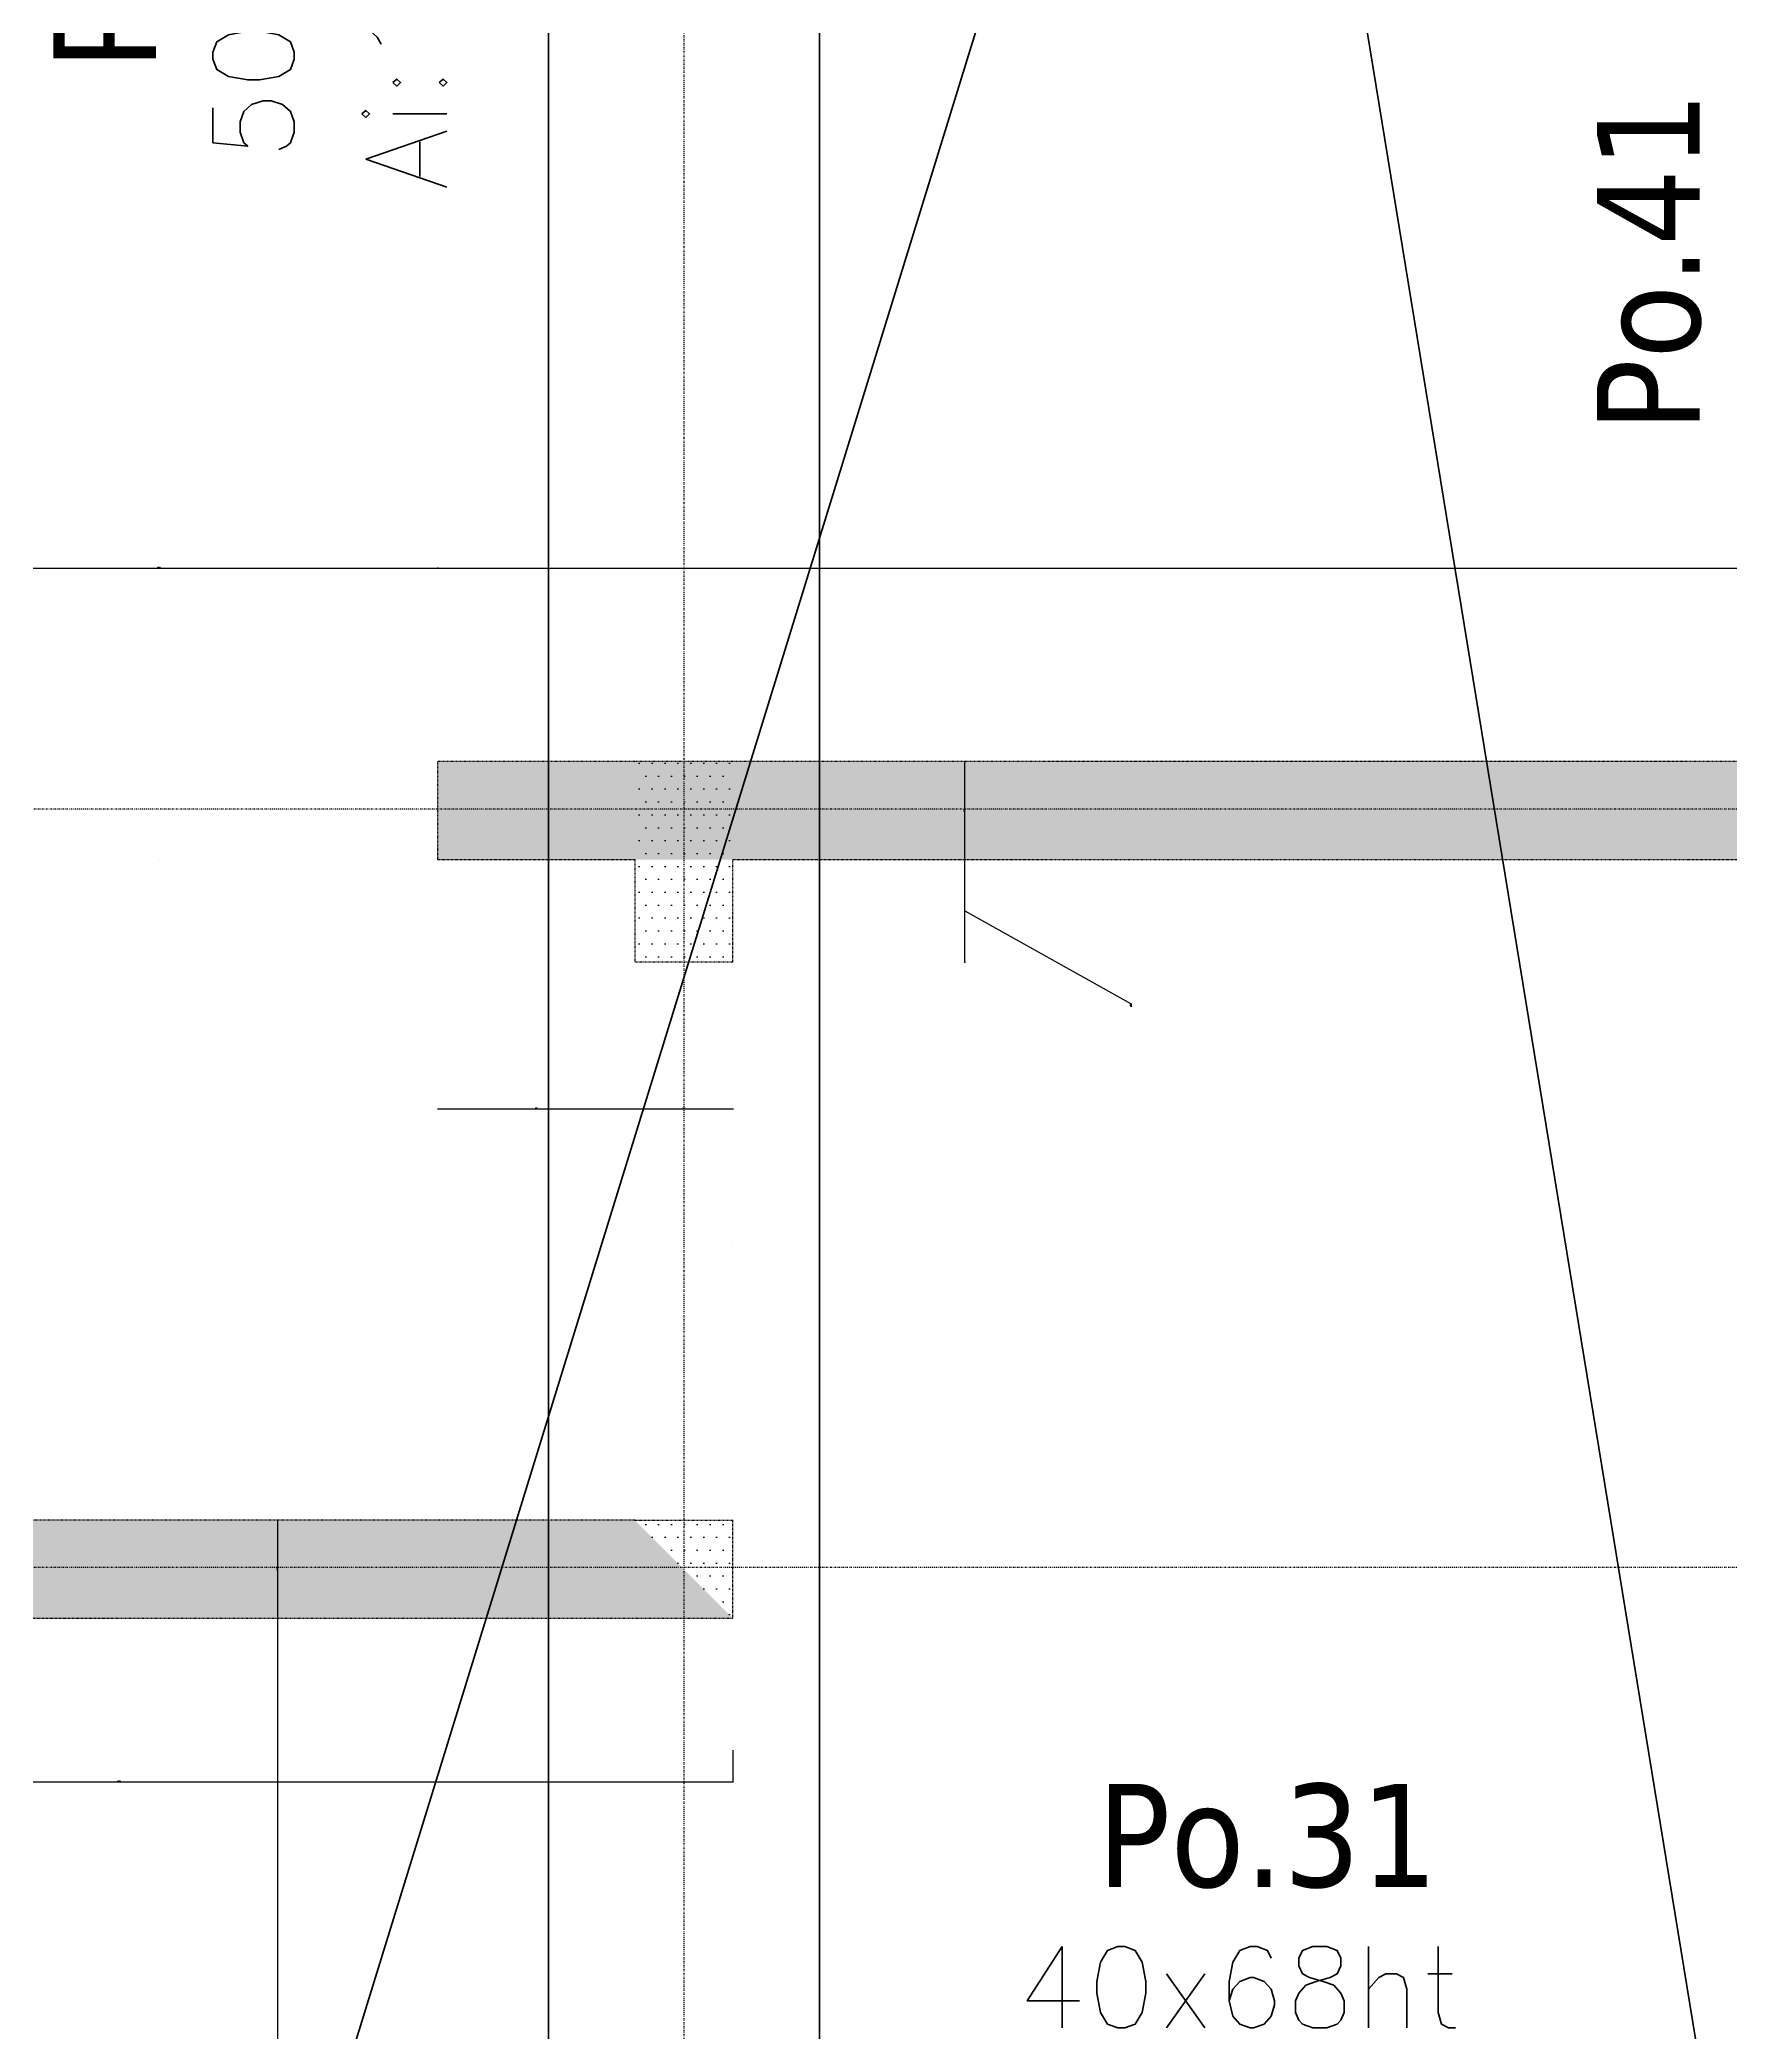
# Model space of a CAD drawing. Extents: x -12912 to 27386, y 1818 to 8189.
# Drawn here: x 5955.1 to 6267.1, y 6414.1 to 6781.8 of the extents above; entities that cross this region are included whole.
import ezdxf

# ---------------------------------------------------------------- set-up
doc = ezdxf.new("R2010")
doc.units = 0
doc.header["$MEASUREMENT"] = 0
for name, pattern in [('CACHE2', [4.7625, 3.175, -1.5875]), ('GrDotted', [0.4, 0.1, -0.1, 0.1, -0.1]), ('GrFeatureAxis', [0.85, 0.25, -0.2, 0.1, -0.2, 0.1]), ('STRICHPUNKT2_S11', [0.9, 0.7, -0.1, 0, -0.1])]:
    doc.linetypes.add(name, pattern=pattern)
doc.layers.get('0').update_dxf_attribs({"linetype": 'CONTINUOUS'})
doc.layers.get('DEFPOINTS').update_dxf_attribs({"linetype": 'CONTINUOUS'})
for name, color, linetype, lineweight in [('STR_AXES', 4, 'STRICHPUNKT2_S11', 25), ('STR_dob_dalles', 130, 'CONTINUOUS', 35), ('STR_POUTRES', 102, 'CONTINUOUS', 35)]:
    doc.layers.add(name, color=color, linetype=linetype, lineweight=lineweight)
for name, color, linetype in [('STR_COTATION', 1, 'CONTINUOUS'), ('STR_OPENING', 161, 'CONTINUOUS'), ('STR_SURCH', 9, 'CACHE2'), ('STR_TXT', 102, 'CONTINUOUS')]:
    doc.layers.add(name, color=color, linetype=linetype)
doc.styles.add('EPAIS', font='TAHOMA.TTF')
doc.styles.add('FIN', font='romans.shx')
doc.styles.add('GrDimensions', font='simplex.shx')
doc.dimstyles.new('GrDimensions', dxfattribs={"dimtxt": 0.09, "dimasz": 0.05, "dimexe": 0.07, "dimexo": 0, "dimgap": 0.05, "dimtad": 1, "dimzin": 0, "dimdsep": 46, "dimtxsty": 'GrDimensions', "dimblk": 'ARCHTICK', "dimblk1": 'ARCHTICK', "dimblk2": 'ARCHTICK', "dimcen": 0.09, "dimadec": 0, "dimazin": 0, "dimtfac": 1, "dimtdec": 4, "dimtmove": 0, "dimatfit": 3, "dimldrblk": 'OPEN30', "dimfxl": 0, "dimtolj": 1, "dimtzin": 0, "dimarcsym": 0})
doc.dimstyles.new('nOVO', dxfattribs={"dimscale": 1.3, "dimtxt": 0.09, "dimasz": 0.05, "dimexe": 0.07, "dimexo": 0, "dimgap": 0.05, "dimtad": 1, "dimzin": 0, "dimdsep": 46, "dimtxsty": 'GrDimensions', "dimblk": 'ARCHTICK', "dimcen": 0.09, "dimadec": 0, "dimazin": 0, "dimtfac": 1, "dimtmove": 0, "dimatfit": 3, "dimldrblk": 'OPEN30', "dimfxl": 0, "dimtolj": 1, "dimtzin": 0, "dimarcsym": 0})
doc.dimstyles.new('Novo_MALKO', dxfattribs={"dimscale": 1.3, "dimtxt": 0.09, "dimasz": 0.05, "dimexe": 0.07, "dimexo": 0, "dimgap": 0.05, "dimtad": 1, "dimdec": 0, "dimlfac": 100, "dimzin": 0, "dimdsep": 46, "dimtxsty": 'GrDimensions', "dimblk": 'ARCHTICK', "dimcen": 0.09, "dimadec": 0, "dimazin": 0, "dimtfac": 1, "dimtdec": 0, "dimtmove": 0, "dimatfit": 3, "dimldrblk": 'OPEN30', "dimfxl": 0, "dimtolj": 1, "dimtzin": 0, "dimarcsym": 0})
pattern_1 = [(0, (5243.0074, 5883.9378), (1.190625, 2.38125), [0, -2.38125])]

# ---------------------------------------------------------------- blocks, each defined once
blk = doc.blocks.new('_ArchTick')
at = {"color": 0, "linetype": 'ByBlock', "const_width": 0.15}
blk.add_lwpolyline([(-0.5, -0.5), (0.5, 0.5)], dxfattribs=at)
blk = doc.blocks.new('*D226')
at = {"layer": 'DEFPOINTS', "color": 0, "linetype": 'Continuous'}
for p in [(5856.36, 6466.49), (6083.01, 6466.15), (6083.01, 6460.28)]:
    blk.add_point(p, dxfattribs=at)
at = {"layer": 'STR_COTATION', "color": 0, "linetype": 'Continuous', "lineweight": -2}
for p, q in [((5856.36, 6466.49), (5856.36, 6460.19)), ((6083.01, 6466.15), (6083.01, 6460.19)), ((5856.36, 6460.28), (6083.01, 6460.28))]:
    blk.add_line(p, q, dxfattribs=at)
at = {"layer": 'STR_COTATION', "color": 0, "linetype": 'Continuous', "lineweight": -2, "xscale": 0.065, "yscale": 0.065, "zscale": 0.065, "rotation": 180}
blk.add_blockref('_ArchTick', (5856.36, 6460.28), dxfattribs=at)
at = {"layer": 'STR_COTATION', "color": 0, "linetype": 'Continuous', "lineweight": -2, "xscale": 0.065, "yscale": 0.065, "zscale": 0.065}
blk.add_blockref('_ArchTick', (6083.01, 6460.28), dxfattribs=at)
at = {"layer": 'STR_COTATION', "color": 0, "linetype": 'Continuous', "lineweight": -3, "insert": (5969.69, 6460.4), "char_height": 0.117, "attachment_point": 5, "style": 'GrDimensions'}
blk.add_mtext('\\A1;226.64', dxfattribs=at)
blk = doc.blocks.new('_Open30')
at = {"color": 0, "linetype": 'ByBlock', "lineweight": -2}
for p, q in [((-1, 0.3), (0, 0)), ((0, 0), (-1, -0.3)), ((0, 0), (-1, 0))]:
    blk.add_line(p, q, dxfattribs=at)
blk = doc.blocks.new('*D815')
at = {"layer": 'DEFPOINTS', "color": 0, "ltscale": 4.5}
for p in [(6028.54, 6684.32), (5925.54, 6648.64), (6028.54, 6648.64)]:
    blk.add_point(p, dxfattribs=at)
at = {"layer": 'STR_COTATION', "color": 0, "lineweight": -2, "ltscale": 4.5}
for p, q in [((5925.54, 6684.23), (5925.54, 6684.41)), ((5925.54, 6684.32), (6028.54, 6684.32)), ((6028.54, 6684.23), (6028.54, 6684.41))]:
    blk.add_line(p, q, dxfattribs=at)
at = {"layer": 'STR_COTATION', "color": 0, "lineweight": -2, "ltscale": 4.5, "xscale": 0.065, "yscale": 0.065, "zscale": 0.065, "rotation": 180}
blk.add_blockref('_ArchTick', (5925.54, 6684.32), dxfattribs=at)
at = {"layer": 'STR_COTATION', "color": 0, "lineweight": -2, "ltscale": 4.5, "xscale": 0.065, "yscale": 0.065, "zscale": 0.065}
blk.add_blockref('_ArchTick', (6028.54, 6684.32), dxfattribs=at)
at = {"layer": 'STR_COTATION', "color": 0, "ltscale": 4.5, "insert": (5977.04, 6684.45), "char_height": 0.117, "attachment_point": 5, "style": 'GrDimensions'}
blk.add_mtext('\\A1;103.00', dxfattribs=at)
blk = doc.blocks.new('*D816')
at = {"layer": 'DEFPOINTS', "color": 0, "ltscale": 4.5}
for p in [(7197.73, 6684.32), (6028.54, 6648.64), (7197.73, 6648.64)]:
    blk.add_point(p, dxfattribs=at)
at = {"layer": 'STR_COTATION', "color": 0, "lineweight": -2, "ltscale": 4.5}
for p, q in [((6028.54, 6684.23), (6028.54, 6684.41)), ((6028.54, 6684.32), (7197.73, 6684.32)), ((7197.73, 6684.23), (7197.73, 6684.41))]:
    blk.add_line(p, q, dxfattribs=at)
at = {"layer": 'STR_COTATION', "color": 0, "lineweight": -2, "ltscale": 4.5, "xscale": 0.065, "yscale": 0.065, "zscale": 0.065, "rotation": 180}
blk.add_blockref('_ArchTick', (6028.54, 6684.32), dxfattribs=at)
at = {"layer": 'STR_COTATION', "color": 0, "lineweight": -2, "ltscale": 4.5, "xscale": 0.065, "yscale": 0.065, "zscale": 0.065}
blk.add_blockref('_ArchTick', (7197.73, 6684.32), dxfattribs=at)
at = {"layer": 'STR_COTATION', "color": 0, "ltscale": 4.5, "insert": (6613.13, 6684.45), "char_height": 0.117, "attachment_point": 5, "style": 'GrDimensions'}
blk.add_mtext('\\A1;1169.19', dxfattribs=at)
blk = doc.blocks.new('*D824')
at = {"layer": 'DEFPOINTS', "color": 0, "ltscale": 4.5}
for p in [(6028.54, 6630.54), (6064.91, 6630.54), (6064.91, 6584.51)]:
    blk.add_point(p, dxfattribs=at)
at = {"layer": 'STR_COTATION', "color": 0, "lineweight": -2, "ltscale": 4.5}
for p, q in [((6028.54, 6584.6), (6028.54, 6584.42)), ((6028.54, 6584.51), (6064.91, 6584.51)), ((6064.91, 6584.6), (6064.91, 6584.42))]:
    blk.add_line(p, q, dxfattribs=at)
at = {"layer": 'STR_COTATION', "color": 0, "lineweight": -2, "ltscale": 4.5, "xscale": 0.065, "yscale": 0.065, "zscale": 0.065, "rotation": 180}
blk.add_blockref('_ArchTick', (6028.54, 6584.51), dxfattribs=at)
at = {"layer": 'STR_COTATION', "color": 0, "lineweight": -2, "ltscale": 4.5, "xscale": 0.065, "yscale": 0.065, "zscale": 0.065}
blk.add_blockref('_ArchTick', (6064.91, 6584.51), dxfattribs=at)
at = {"layer": 'STR_COTATION', "color": 0, "ltscale": 4.5, "insert": (6046.73, 6584.63), "char_height": 0.117, "attachment_point": 5, "style": 'GrDimensions'}
blk.add_mtext('\\A1;3637', dxfattribs=at)
blk = doc.blocks.new('*D825')
at = {"layer": 'DEFPOINTS', "color": 0, "ltscale": 4.5}
for p in [(6064.91, 6630.54), (6083.01, 6611.59), (6083.01, 6584.51)]:
    blk.add_point(p, dxfattribs=at)
at = {"layer": 'STR_COTATION', "color": 0, "lineweight": -2, "ltscale": 4.5}
for p, q in [((6064.91, 6584.6), (6064.91, 6584.42)), ((6064.91, 6584.51), (6083.01, 6584.51)), ((6083.01, 6584.6), (6083.01, 6584.42))]:
    blk.add_line(p, q, dxfattribs=at)
at = {"layer": 'STR_COTATION', "color": 0, "lineweight": -2, "ltscale": 4.5, "xscale": 0.065, "yscale": 0.065, "zscale": 0.065, "rotation": 180}
blk.add_blockref('_ArchTick', (6064.91, 6584.51), dxfattribs=at)
at = {"layer": 'STR_COTATION', "color": 0, "lineweight": -2, "ltscale": 4.5, "xscale": 0.065, "yscale": 0.065, "zscale": 0.065}
blk.add_blockref('_ArchTick', (6083.01, 6584.51), dxfattribs=at)
at = {"layer": 'STR_COTATION', "color": 0, "ltscale": 4.5, "insert": (6073.96, 6584.63), "char_height": 0.117, "attachment_point": 5, "style": 'GrDimensions'}
blk.add_mtext('\\A1;1810', dxfattribs=at)
blk = doc.blocks.new('*D826')
at = {"layer": 'DEFPOINTS', "color": 0, "ltscale": 4.5}
for p in [(6083.01, 6630.54), (6125.85, 6630.54), (6083.01, 6611.59)]:
    blk.add_point(p, dxfattribs=at)
at = {"layer": 'STR_COTATION', "color": 0, "lineweight": -2, "ltscale": 4.5}
for p, q in [((6125.76, 6630.54), (6125.94, 6630.54)), ((6125.85, 6611.59), (6125.85, 6630.54)), ((6125.85, 6621.06), (6156.54, 6603.88)), ((6125.76, 6611.59), (6125.94, 6611.59)), ((6156.54, 6603.88), (6156.54, 6603.36))]:
    blk.add_line(p, q, dxfattribs=at)
at = {"layer": 'STR_COTATION', "color": 0, "lineweight": -2, "ltscale": 4.5, "xscale": 0.065, "yscale": 0.065, "zscale": 0.065}
for p, rotation in [((6125.85, 6630.54), 90), ((6125.85, 6611.59), 270)]:
    blk.add_blockref('_ArchTick', p, dxfattribs=dict(at, rotation=rotation))
at = {"layer": 'STR_COTATION', "color": 0, "ltscale": 4.5, "insert": (6156.42, 6603.62), "char_height": 0.117, "attachment_point": 5, "rotation": 90, "style": 'GrDimensions'}
blk.add_mtext('\\A1;1895', dxfattribs=at)
blk = doc.blocks.new('*D827')
at = {"layer": 'DEFPOINTS', "color": 0, "ltscale": 4.5}
for p in [(6083.01, 6648.64), (6125.85, 6648.64), (6083.01, 6630.54)]:
    blk.add_point(p, dxfattribs=at)
at = {"layer": 'STR_COTATION', "color": 0, "lineweight": -2, "ltscale": 4.5}
for p, q in [((6125.76, 6648.64), (6125.94, 6648.64)), ((6125.85, 6630.54), (6125.85, 6648.64)), ((6125.76, 6630.54), (6125.94, 6630.54))]:
    blk.add_line(p, q, dxfattribs=at)
at = {"layer": 'STR_COTATION', "color": 0, "lineweight": -2, "ltscale": 4.5, "xscale": 0.065, "yscale": 0.065, "zscale": 0.065}
for p, rotation in [((6125.85, 6648.64), 90), ((6125.85, 6630.54), 270)]:
    blk.add_blockref('_ArchTick', p, dxfattribs=dict(at, rotation=rotation))
at = {"layer": 'STR_COTATION', "color": 0, "ltscale": 4.5, "insert": (6125.72, 6639.59), "char_height": 0.117, "attachment_point": 5, "rotation": 90, "style": 'GrDimensions'}
blk.add_mtext('\\A1;1810', dxfattribs=at)
blk = doc.blocks.new('*D855')
at = {"layer": 'DEFPOINTS', "color": 0, "ltscale": 4.5}
for p in [(5803.02, 7664.56), (7797.32, 7664.56), (7422.53, 5883.81)]:
    blk.add_point(p, dxfattribs=at)
at = {"layer": 'STR_COTATION', "color": 0, "lineweight": -2, "ltscale": 4.5}
for p, q in [((7797.22, 7664.56), (7797.41, 7664.56)), ((7797.32, 5883.81), (7797.32, 7664.56)), ((7797.22, 5883.81), (7797.41, 5883.81))]:
    blk.add_line(p, q, dxfattribs=at)
at = {"layer": 'STR_COTATION', "color": 0, "lineweight": -2, "ltscale": 4.5, "xscale": 0.065, "yscale": 0.065, "zscale": 0.065}
for p, rotation in [((7797.32, 7664.56), 90), ((7797.32, 5883.81), 270)]:
    blk.add_blockref('_ArchTick', p, dxfattribs=dict(at, rotation=rotation))
at = {"layer": 'STR_COTATION', "color": 0, "ltscale": 4.5, "insert": (7797.19, 6774.18), "char_height": 0.117, "attachment_point": 5, "rotation": 90, "style": 'GrDimensions'}
blk.add_mtext('\\A1;1780.75', dxfattribs=at)
blk = doc.blocks.new('*D963')
at = {"layer": 'DEFPOINTS', "color": 0, "ltscale": 4.5}
for p in [(5987.35, 6490.49), (5999.03, 6490.49), (6007.29, 5899.91)]:
    blk.add_point(p, dxfattribs=at)
at = {"layer": 'STR_COTATION', "color": 0, "lineweight": -2, "ltscale": 4.5}
for p, q in [((5998.94, 6490.49), (5999.12, 6490.49)), ((5999.03, 5899.91), (5999.03, 6490.49)), ((5999.12, 5899.91), (5998.94, 5899.91))]:
    blk.add_line(p, q, dxfattribs=at)
at = {"layer": 'STR_COTATION', "color": 0, "lineweight": -2, "ltscale": 4.5, "xscale": 0.065, "yscale": 0.065, "zscale": 0.065}
for p, rotation in [((5999.03, 6490.49), 90), ((5999.03, 5899.91), 270)]:
    blk.add_blockref('_ArchTick', p, dxfattribs=dict(at, rotation=rotation))
at = {"layer": 'STR_COTATION', "color": 0, "ltscale": 4.5, "insert": (5998.91, 6195.2), "char_height": 0.117, "attachment_point": 5, "rotation": 90, "style": 'GrDimensions'}
blk.add_mtext('\\A1;590.58', dxfattribs=at)
blk = doc.blocks.new('*D964')
at = {"layer": 'DEFPOINTS', "color": 0, "ltscale": 4.5}
for p in [(5999.03, 6508.59), (6007.68, 6508.59), (5987.35, 6490.49)]:
    blk.add_point(p, dxfattribs=at)
at = {"layer": 'STR_COTATION', "color": 0, "lineweight": -2, "ltscale": 4.5}
for p, q in [((5999.12, 6508.59), (5998.94, 6508.59)), ((5999.03, 6490.49), (5999.03, 6508.59)), ((5998.94, 6490.49), (5999.12, 6490.49))]:
    blk.add_line(p, q, dxfattribs=at)
at = {"layer": 'STR_COTATION', "color": 0, "lineweight": -2, "ltscale": 4.5, "xscale": 0.065, "yscale": 0.065, "zscale": 0.065}
for p, rotation in [((5999.03, 6508.59), 90), ((5999.03, 6490.49), 270)]:
    blk.add_blockref('_ArchTick', p, dxfattribs=dict(at, rotation=rotation))
at = {"layer": 'STR_COTATION', "color": 0, "ltscale": 4.5, "insert": (5998.91, 6499.54), "char_height": 0.117, "attachment_point": 5, "rotation": 90, "style": 'GrDimensions'}
blk.add_mtext('\\A1;1810', dxfattribs=at)

msp = doc.modelspace()

# ---------------------------------------------------------------- hatches: boundary and pattern name
at = {"layer": 'STR_SURCH', "linetype": 'Continuous'}
h = msp.add_hatch(dxfattribs=at)
h.set_pattern_fill('DOTS', color=256, scale=1.5, style=0)
h.set_pattern_definition(pattern_1)
h.paths.add_polyline_path([(6354.007, 6648.637), (6028.541, 6648.637), (6028.541, 6630.539), (6354.007, 6630.539)])
h = msp.add_hatch(dxfattribs=at)
h.set_pattern_fill('DOTS', color=256, scale=1.5, style=0)
h.set_pattern_definition(pattern_1)
h.paths.add_polyline_path([(6064.91, 6648.637), (6064.91, 6611.588), (6083.007, 6611.588), (6083.007, 6648.637)])
h = msp.add_hatch(dxfattribs=at)
h.set_pattern_fill('DOTS', color=256, scale=1.5, style=0)
h.set_pattern_definition(pattern_1)
h.paths.add_polyline_path([(5856.365, 6490.49), (6083.007, 6490.49), (6064.91, 6508.588), (5838.269, 6508.588)])
h = msp.add_hatch(dxfattribs=at)
h.set_pattern_fill('DOTS', color=256, scale=1.5, style=0)
h.set_pattern_definition(pattern_1)
h.paths.add_polyline_path([(6064.91, 6508.588), (6083.007, 6490.49), (6083.007, 6508.588)])

# ---------------------------------------------------------------- linework, layer by layer
at = {"layer": 'STR_AXES', "linetype": 'GrFeatureAxis'}
for p, q in [((6074.007, 5622.963), (6074.007, 8022.963)), ((-1309.741, 6639.914), (7906.576, 6639.914)), ((-1309.741, 6499.914), (7906.576, 6499.914))]:
    msp.add_line(p, q, dxfattribs=at)
at = {"layer": 'STR_dob_dalles', "linetype": 'Continuous', "lineweight": 35}
for p, q in [((6344.006, 5903.916), (6186.952, 6863.921)), ((6149.1, 6852.095), (5856.366, 5903.925))]:
    msp.add_line(p, q, dxfattribs=at)
at = {"layer": 'STR_OPENING', "linetype": 'Continuous'}
for p, q in [((5977.041, 6630.539), (5977.041, 6630.539)), ((5977.041, 6630.539), (5977.041, 6630.539)), ((6083.007, 6560.088), (6083.007, 6560.088)), ((6083.007, 6560.088), (6083.007, 6560.088))]:
    msp.add_line(p, q, dxfattribs=at)
at = {"layer": 'STR_POUTRES', "linetype": 'Continuous'}
for p, q in [((6049.007, 6408.81), (6049.007, 6958.81)), ((6099.007, 6958.81), (6099.007, 6408.81))]:
    msp.add_line(p, q, dxfattribs=at)
at = {"layer": 'STR_SURCH', "linetype": 'GrDotted', "ltscale": 0.5}
for p, q in [((6064.91, 6648.637), (6028.541, 6648.637)), ((6028.541, 6630.539), (6064.91, 6630.539))]:
    msp.add_line(p, q, dxfattribs=at)
at = {"layer": 'STR_SURCH', "linetype": 'GrDotted', "ltscale": 0.25}
for p, q in [((6028.541, 6630.539), (6028.541, 6648.637)), ((6083.007, 6648.637), (6064.91, 6648.637)), ((6064.91, 6630.539), (6064.91, 6611.588)), ((6083.007, 6611.588), (6083.007, 6630.539)), ((6083.007, 6611.588), (6064.91, 6611.588)), ((6064.91, 6508.588), (6083.007, 6508.588)), ((6083.007, 6490.49), (6083.007, 6508.588))]:
    msp.add_line(p, q, dxfattribs=at)
at = {"layer": 'STR_SURCH', "linetype": 'GrDotted'}
for p, q in [((6354.007, 6648.637), (6083.007, 6648.637)), ((6083.007, 6630.539), (6354.007, 6630.539)), ((6064.91, 6508.588), (5838.269, 6508.588)), ((5856.365, 6490.49), (6083.007, 6490.49))]:
    msp.add_line(p, q, dxfattribs=at)

# ---------------------------------------------------------------- texts
at = {"layer": 'STR_TXT', "linetype": 'Continuous', "attachment_point": 1, "rotation": 90}
for s, insert, char_height, style in [('Ai:129.25', (6015.232, 6754.017), 15, 'FIN'), ('50x68ht', (5987.031, 6759.628), 15, 'FIN'), ('Po.40', (5957.54, 6776.238), 19, 'EPAIS'), ('Po.41', (6242.531, 6709.415), 19, 'EPAIS')]:
    msp.add_mtext(s, dxfattribs=dict(at, insert=insert, char_height=char_height, style=style))
at = {"layer": 'STR_TXT', "linetype": 'Continuous', "attachment_point": 1}
for s, insert, char_height, style in [('Po.31', (6150.29, 6459.922), 19, 'EPAIS'), ('40x68ht', (6135.452, 6429.887), 15, 'FIN')]:
    msp.add_mtext(s, dxfattribs=dict(at, insert=insert, char_height=char_height, style=style))

# ---------------------------------------------------------------- dimensions: what is measured, and where the dimension line sits
at = {"layer": 'STR_COTATION', "ltscale": 4.5}
for base, p1, p2, picture, middle in [((7797.316, 7664.561), (7422.532, 5883.809), (5803.015, 7664.561), '*D855', (7797.192, 6774.185)), ((5999.03, 6490.49), (6007.291, 5899.914), (5987.351, 6490.49), '*D963', (5998.906, 6195.202))]:
    dim = msp.add_linear_dim(base=base, p1=p1, p2=p2, angle=90, dimstyle='nOVO', dxfattribs=at)
    dim.commit()
    dim.dimension.update_dxf_attribs({"geometry": picture, "text_midpoint": middle})
for base, p1, p2, dimstyle, picture, middle in [((6028.541, 6684.323), (5925.541, 6648.637), (6028.541, 6648.637), 'nOVO', '*D815', (5977.041, 6684.446)), ((7197.7264, 6684.3227), (6028.5411, 6648.6365), (7197.7264, 6648.6365), 'nOVO', '*D816', (6613.1337, 6684.4462)), ((6064.91, 6584.511), (6028.541, 6630.539), (6064.91, 6630.539), 'Novo_MALKO', '*D824', (6046.725, 6584.635))]:
    dim = msp.add_linear_dim(base=base, p1=p1, p2=p2, dimstyle=dimstyle, dxfattribs=at)
    dim.commit()
    dim.dimension.update_dxf_attribs({"geometry": picture, "text_midpoint": middle})
for base, p1, p2, picture, middle in [((6125.846, 6648.637), (6083.007, 6630.539), (6083.007, 6648.637), '*D827', (6125.723, 6639.588)), ((5999.03, 6508.588), (5987.351, 6490.49), (6007.677, 6508.588), '*D964', (5998.906, 6499.539))]:
    dim = msp.add_linear_dim(base=base, p1=p1, p2=p2, angle=90, dimstyle='Novo_MALKO', override={"dimtmove": 1}, dxfattribs=at)
    dim.commit()
    dim.dimension.update_dxf_attribs({"geometry": picture, "text_midpoint": middle})
dim = msp.add_linear_dim(base=(6083.007, 6584.511), p1=(6064.91, 6630.539), p2=(6083.007, 6611.588), dimstyle='Novo_MALKO', override={"dimtmove": 1}, dxfattribs=at)
dim.commit()
dim.dimension.update_dxf_attribs({"geometry": '*D825', "text_midpoint": (6073.959, 6584.635)})
dim = msp.add_linear_dim(base=(6125.846, 6630.539), p1=(6083.007, 6611.588), p2=(6083.007, 6630.539), angle=90, dimstyle='Novo_MALKO', override={"dimtmove": 1}, dxfattribs=at)
dim.commit()
dim.dimension.update_dxf_attribs({"geometry": '*D826', "text_midpoint": (6156.542, 6603.814), "dimtype": 160})
at = {"layer": 'STR_COTATION', "linetype": 'Continuous', "lineweight": -3}
dim = msp.add_linear_dim(base=(6083.007, 6460.278), p1=(5856.364, 6466.495), p2=(6083.007, 6466.145), dimstyle='GrDimensions', override={"dimscale": 1.3, "dimtmove": 1}, dxfattribs=at)
dim.commit()
dim.dimension.update_dxf_attribs({"geometry": '*D226', "text_midpoint": (5969.686, 6460.402)})

doc.saveas('drawing.dxf')
